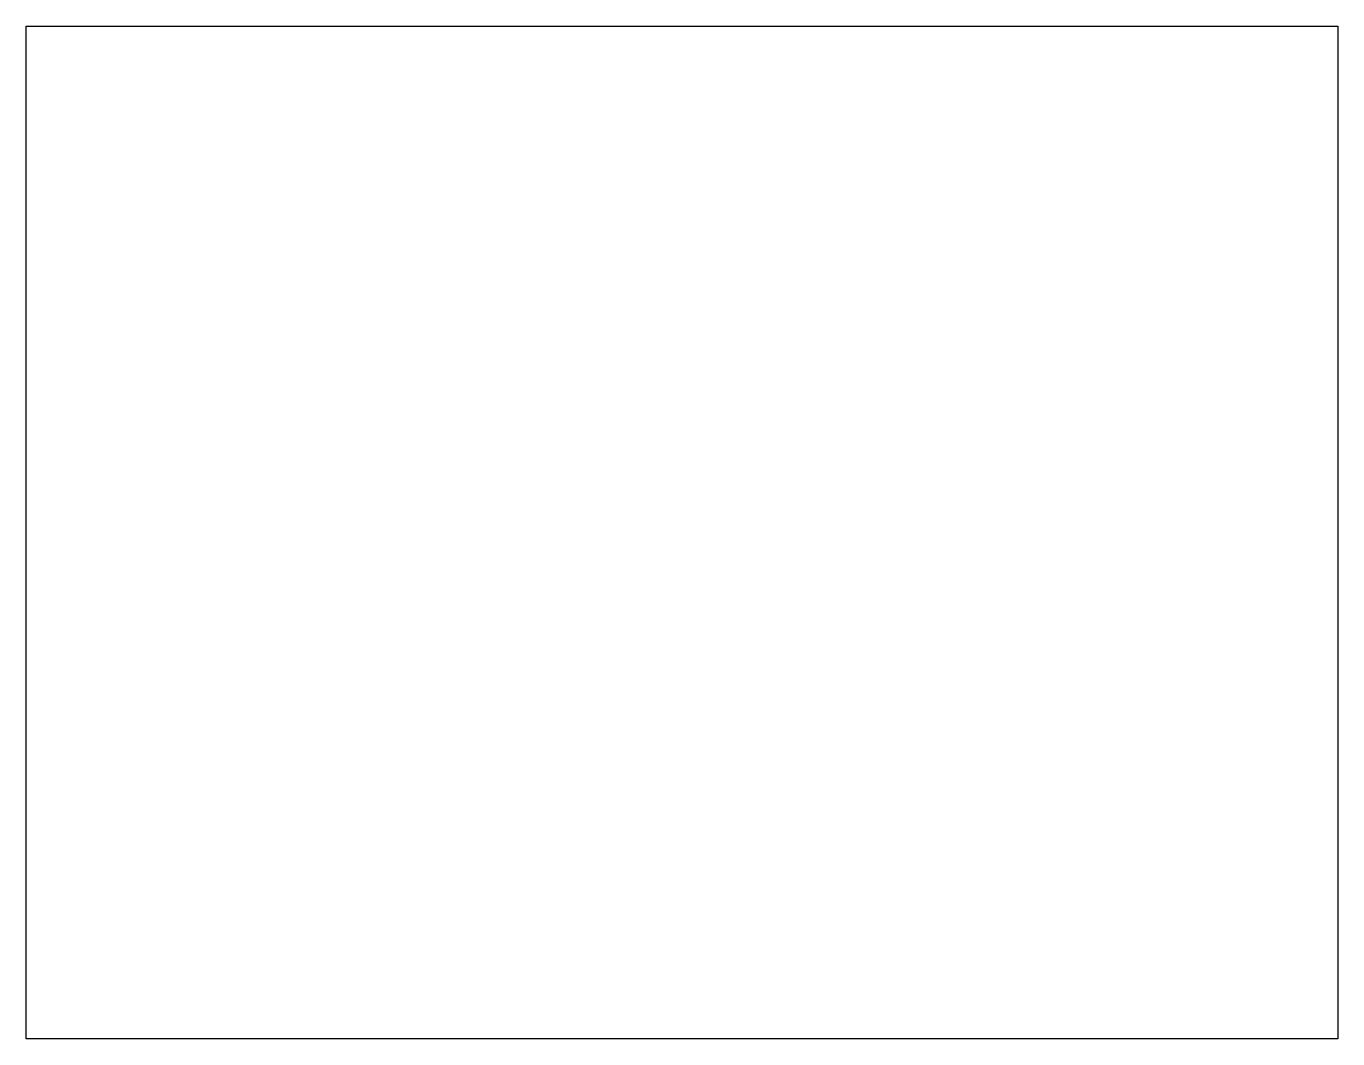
# Model space of a CAD drawing. Extents: x -94.9 to -54.3, y 53.2 to 84.5.
import ezdxf

# ---------------------------------------------------------------- set-up
doc = ezdxf.new("R2010")
doc.units = 0
doc.header["$LTSCALE"] = 0.5
doc.header["$MEASUREMENT"] = 0
doc.layers.add('C-STRM-PIPE-LABL-P', color=191, linetype='CONTINUOUS')

msp = doc.modelspace()

# ---------------------------------------------------------------- linework, layer by layer
at = {"layer": 'C-STRM-PIPE-LABL-P'}
msp.add_lwpolyline([(-94.865, 84.468), (-54.345, 84.468), (-54.345, 53.202), (-94.865, 53.202)], close=True, dxfattribs=at)

doc.saveas('drawing.dxf')
